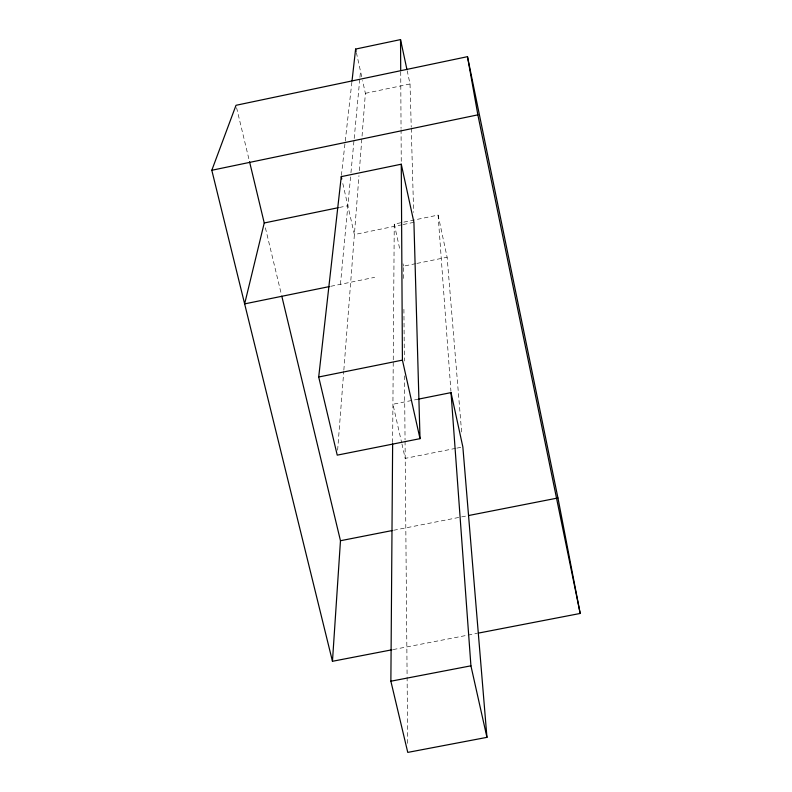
<?xml version="1.0" encoding="UTF-8"?>
<svg xmlns="http://www.w3.org/2000/svg" width="792" height="792" viewBox="0 0 792 792"><rect width="100%" height="100%" fill="white"/><g stroke="black" fill="none" stroke-linecap="round" stroke-linejoin="round"><path stroke-width="0.59" stroke-dasharray="3.96 2.97" d="M392.634 442.579L393.238 361.063M393.248 359.825L394.258 224.096L438.095 215.077L447.124 257.242L461.736 433.382M337.62 450.212L343.758 371.339M343.847 370.112L358.974 175.596M359.36 170.686L365.379 93.327L362.558 80.556M340.451 284.328L350.846 173.943M350.955 172.715L354.064 139.719M354.182 138.491L359.815 78.606M359.934 77.378L360.508 71.27M341.392 175.418L345.114 142.303M345.253 141.075L351.876 82.2M365.379 93.327L410.028 83.962L407.207 70.775M339.372 207.474L347.846 205.722M402.019 224.76L354.39 234.551L342.57 182.457M403.207 224.512L413.919 222.314M403.643 278.477L403.544 266.152L415.651 263.677M416.859 263.429L447.124 257.242M330.868 286.278L374.675 277.339M418.344 399.158L392.921 404.257L401.663 442.748M455.657 448.361L405.207 458.38L401.93 443.946M456.855 448.123L462.855 446.935M393.634 530.274L467.329 515.78M393.178 649.559L476.972 633.382M236.58 107.702L249.262 160.538M265.389 227.779L281.497 294.921M356.38 52.579L362.3 79.398M394.258 224.096L400.089 250.529M403.009 263.746L403.544 266.152M438.095 215.077L450.935 391.377M410.028 83.962L411.246 127.195M411.276 128.433L413.642 212.424M403.91 309.276L404.365 361.033M404.494 375.824L405.049 439.897M405.058 441.134L407.098 675.804M407.108 677.041L407.692 743.757M400.722 71.676L401.049 128.423M401.059 129.66L401.257 162.964"/><path stroke-width="1.19" d="M418.344 399.158L451.024 392.614L462.855 446.935L486.951 737.352L407.761 752.4L390.872 681.209L392.634 443.817M391.961 649.796L332.462 661.29L340.471 540.728L281.784 296.119M318.701 377.002L341.253 176.646L401.267 164.201L413.919 222.314L420.017 438.659L337.234 455.143L318.701 377.002L402.415 360.122L401.267 164.201M352.014 80.972L355.608 49.074L400.534 39.6L406.949 69.577M249.549 161.736L264.241 222.978L244.639 303.88L329.67 286.526M332.462 661.29L211.81 170.27L236.006 105.296L467.488 56.668L557.944 497.97L580.189 613.453L478.18 633.145M211.81 170.27L477.863 114.85L467.488 56.668M264.241 222.978L338.154 207.722M340.471 540.728L392.416 530.511M468.537 515.543L557.944 497.97M390.872 681.209L470.923 665.824L451.024 392.614M341.253 176.646L341.778 178.972M402.415 360.122L420.017 438.659M470.923 665.824L486.951 737.352M355.608 49.074L356.123 51.411M477.863 114.85L580.189 613.453M400.534 39.6L400.712 70.439"/></g></svg>
